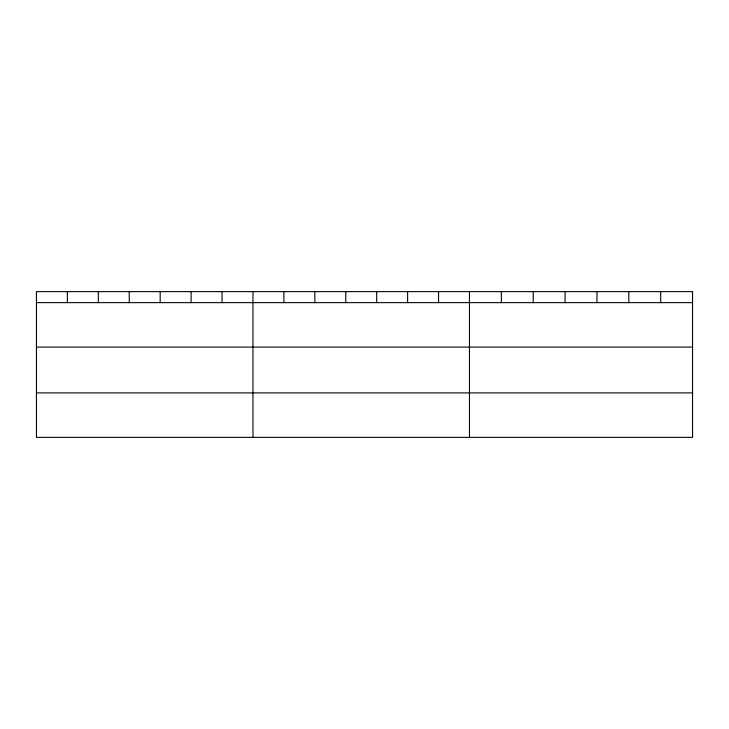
<?xml version="1.0" encoding="UTF-8"?>
<svg xmlns="http://www.w3.org/2000/svg" width="729" height="729" viewBox="0 0 729 729"><rect width="100%" height="100%" fill="white"/><g stroke="black" fill="none" stroke-linecap="round" stroke-linejoin="round"><path stroke-width="1.09" d="M36.45 302.635L692.55 302.635M36.45 347.095L692.55 347.095M36.45 392.895L692.55 392.895M660.684 291.636L660.684 302.635M628.817 291.636L628.817 302.635M596.951 291.636L596.951 302.635M565.075 291.636L565.075 302.635M533.209 291.636L533.209 302.635M501.342 291.636L501.342 302.635M469.476 291.636L469.476 437.364M438.548 291.636L438.548 302.635M407.611 291.636L407.611 302.635M376.683 291.636L376.683 302.635M345.756 291.636L345.756 302.635M314.828 291.636L314.828 302.635M283.891 291.636L283.891 302.635M252.963 291.636L252.963 437.364M222.035 291.636L222.035 302.635M191.098 291.636L191.098 302.635M160.17 291.636L160.17 302.635M129.243 291.636L129.243 302.635M98.315 291.636L98.315 302.635M67.378 291.636L67.378 302.635M692.55 291.636L36.45 291.636L36.45 437.364L692.55 437.364L692.55 291.636"/></g></svg>
